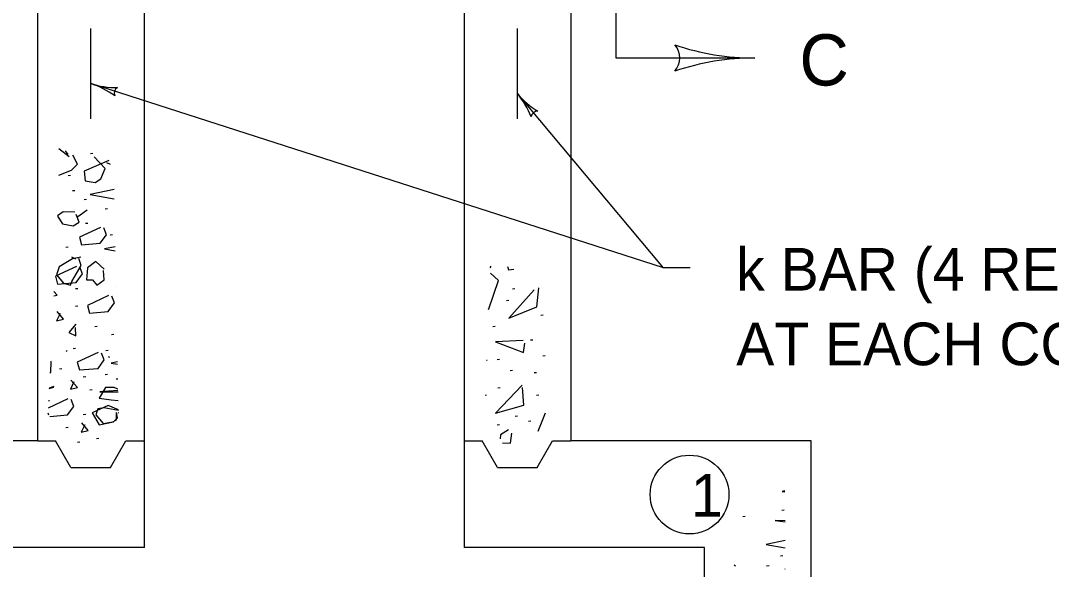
# Model space of a CAD drawing. Extents: x 1000 to 1036.3, y 1000 to 1022.
# Drawn here: x 1010.179 to 1015.01, y 1005.693 to 1008.266 of the extents above; entities that cross this region are included whole.
import ezdxf

# ---------------------------------------------------------------- set-up
doc = ezdxf.new("R2010")
doc.units = 0
doc.layers.add('Level 1', color=7, linetype='Continuous')
doc.layers.add('Level 5', color=7, linetype='Continuous')

msp = doc.modelspace()

# ---------------------------------------------------------------- linework, layer by layer
at = {"layer": 'Level 1'}
for p, q in [((1010.2597, 1006.2949), (1010.2597, 1010.1699)), ((1012.7597, 1006.2949), (1012.7597, 1009.6074)), ((1010.7597, 1005.7949), (1010.7597, 1009.4194)), ((1012.2597, 1005.7949), (1012.2597, 1009.4194)), ((1012.9703, 1008.0902), (1012.9703, 1008.4216)), ((1010.5072, 1007.8051), (1010.5072, 1008.2293)), ((1012.5072, 1007.8051), (1012.5072, 1008.2293)), ((1013.6203, 1008.0902), (1012.9703, 1008.0902)), ((1013.1917, 1007.1071), (1010.5072, 1007.9703)), ((1013.1917, 1007.1071), (1012.5072, 1007.9232)), ((1013.3167, 1007.1071), (1013.1917, 1007.1071)), ((1010.2597, 1006.2949), (1009.1347, 1006.2949)), ((1010.2587, 1006.2949), (1010.2597, 1006.2949)), ((1010.2597, 1006.2949), (1010.3418, 1006.2949)), ((1010.414, 1006.1699), (1010.3418, 1006.2949)), ((1010.6003, 1006.1699), (1010.6725, 1006.2949)), ((1010.6725, 1006.2949), (1010.7585, 1006.2949)), ((1012.2587, 1006.2949), (1012.2597, 1006.2949)), ((1012.2597, 1006.2949), (1012.3418, 1006.2949)), ((1012.414, 1006.1699), (1012.3418, 1006.2949)), ((1012.6003, 1006.1699), (1012.6725, 1006.2949)), ((1012.6725, 1006.2949), (1012.7585, 1006.2949)), ((1013.8847, 1006.2949), (1012.7597, 1006.2949)), ((1013.8847, 1001.3574), (1013.8847, 1006.2949)), ((1010.414, 1006.1699), (1010.6003, 1006.1699)), ((1012.414, 1006.1699), (1012.6003, 1006.1699)), ((1010.7597, 1005.7949), (1009.6347, 1005.7949)), ((1013.3847, 1005.7949), (1012.2597, 1005.7949)), ((1013.3847, 1002.2117), (1013.3847, 1005.7949))]:
    msp.add_line(p, q, dxfattribs=at)
msp.add_circle((1013.3145, 1006.0435), 0.1847, dxfattribs=at)
for centre, radius, start, end in [((1013.1747, 1008.0903), 0.0938, 318.7746, 40.8913), ((1013.6203, 1009.262), 1.1719, 251.3472, 269.9939), ((1013.6203, 1006.9183), 1.1719, 90, 108.6688), ((1013.6203, 1006.9183), 1.1719, 89.9878, 90), ((1010.6268, 1008.3425), 0.3909, 252.1616, 252.1739), ((1010.6268, 1008.3425), 0.3909, 252.1739, 270.8426), ((1010.3874, 1007.5982), 0.3909, 53.521, 72.1677), ((1010.6486, 1007.9248), 0.0313, 120.9485, 203.0652), ((1012.8067, 1008.1744), 0.3909, 219.9887, 238.6574), ((1012.8067, 1008.1744), 0.3909, 219.9764, 219.9887), ((1012.2076, 1007.6719), 0.3909, 21.3358, 39.9825), ((1012.6026, 1007.8092), 0.0313, 88.7633, 170.88)]:
    msp.add_arc(centre, radius, start, end, dxfattribs=at)
at = {"layer": 'Level 5'}
for points in [[(1010.4055, 1007.6265), (1010.3575, 1007.6643)], [(1010.3875, 1007.6556), (1010.4, 1007.6376)], [(1010.4457, 1007.5932), (1010.4235, 1007.6348)], [(1010.5928, 1007.6098), (1010.4763, 1007.5599), (1010.4818, 1007.5141), (1010.5275, 1007.5072), (1010.5553, 1007.5238), (1010.5747, 1007.5723), (1010.5235, 1007.6265)], [(1010.5177, 1007.6418), (1010.5065, 1007.6403)], [(1010.5817, 1007.6001), (1010.5983, 1007.5932)], [(1010.3575, 1007.5413), (1010.4167, 1007.5641)], [(1010.4167, 1007.5641), (1010.4457, 1007.5932)], [(1010.4122, 1007.5396), (1010.401, 1007.5383)], [(1010.4325, 1007.4682), (1010.4215, 1007.4668)], [(1010.617, 1007.4735), (1010.504, 1007.4503)], [(1010.487, 1007.4273), (1010.476, 1007.4259)], [(1010.504, 1007.4503), (1010.6178, 1007.4301)], [(1010.3778, 1007.3685), (1010.3522, 1007.3495)], [(1010.4333, 1007.3671), (1010.3778, 1007.3685)], [(1010.4527, 1007.3213), (1010.4388, 1007.356)], [(1010.4472, 1007.3477), (1010.4902, 1007.3782)], [(1010.5857, 1007.3831), (1010.5747, 1007.3817)], [(1010.3522, 1007.3482), (1010.375, 1007.313)], [(1010.375, 1007.313), (1010.425, 1007.3033)], [(1010.425, 1007.3033), (1010.4527, 1007.3213)], [(1010.4938, 1007.315), (1010.4827, 1007.3136)], [(1010.553, 1007.2963), (1010.4545, 1007.2504), (1010.4642, 1007.2144), (1010.5517, 1007.2213), (1010.5808, 1007.2616), (1010.5683, 1007.2934)], [(1010.6095, 1007.2605), (1010.5985, 1007.2592)], [(1010.402, 1007.2027), (1010.3908, 1007.2013)], [(1010.6222, 1007.2053), (1010.5722, 1007.195)], [(1010.5722, 1007.195), (1010.6225, 1007.186)], [(1010.461, 1007.1563), (1010.4222, 1007.1493), (1010.3598, 1007.1105), (1010.3473, 1007.0731), (1010.3792, 1007.0343), (1010.4125, 1007.0259), (1010.4193, 1007.0426), (1010.4623, 1007.1174), (1010.4513, 1007.1508)], [(1010.4167, 1007.1577), (1010.436, 1007.1493)], [(1010.5705, 1007.1008), (1010.5317, 1007.1368), (1010.4928, 1007.1063), (1010.4873, 1007.0495), (1010.5152, 1007.0509), (1010.5358, 1007.0259), (1010.5705, 1007.0495), (1010.5665, 1007.0938)], [(1012.3835, 1007.1144), (1012.3777, 1007.1067)], [(1012.4612, 1007.1133), (1012.4653, 1007.0976)], [(1010.4407, 1007.1124), (1010.3422, 1007.0667), (1010.352, 1007.0306), (1010.4393, 1007.0376), (1010.4685, 1007.0778), (1010.456, 1007.1097)], [(1012.4182, 1007.0465), (1012.3808, 1007.0812)], [(1012.4653, 1007.0976), (1012.4913, 1007.0996)], [(1010.6257, 1007.0175), (1010.6257, 1007.0175)], [(1012.3738, 1006.9147), (1012.4182, 1007.0465)], [(1010.3337, 1006.9748), (1010.3497, 1006.9788)], [(1010.3497, 1006.9788), (1010.3347, 1006.9958)], [(1010.4462, 1007.0087), (1010.4352, 1007.0073)], [(1010.5905, 1006.9763), (1010.492, 1006.9306), (1010.5017, 1006.8945), (1010.589, 1006.9014), (1010.6182, 1006.9417), (1010.6057, 1006.9735)], [(1012.586, 1007.0035), (1012.4667, 1006.8703), (1012.5985, 1006.923), (1012.6082, 1007.0132)], [(1012.495, 1007.0076), (1012.4838, 1007.0063)], [(1010.4462, 1006.927), (1010.4352, 1006.9257)], [(1012.4677, 1006.9532), (1012.4567, 1006.9518)], [(1010.3637, 1006.8929), (1010.347, 1006.8583), (1010.3803, 1006.8665), (1010.3498, 1006.9012)], [(1012.3707, 1006.9131), (1012.3738, 1006.9147)], [(1012.6277, 1006.8851), (1012.6165, 1006.8837)], [(1010.4375, 1006.8428), (1010.4042, 1006.804), (1010.4375, 1006.7873), (1010.436, 1006.8262)], [(1010.538, 1006.8318), (1010.527, 1006.8303)], [(1012.403, 1006.8307), (1012.392, 1006.8293)], [(1010.6163, 1006.7943), (1010.6052, 1006.7929)], [(1010.436, 1006.7283), (1010.4248, 1006.7268)], [(1012.5347, 1006.7655), (1012.4043, 1006.7599), (1012.5362, 1006.71), (1012.5417, 1006.753)], [(1012.58, 1006.768), (1012.5688, 1006.7666)], [(1010.3972, 1006.7186), (1010.3917, 1006.7144)], [(1010.5428, 1006.7095), (1010.4443, 1006.6637), (1010.454, 1006.6277), (1010.5415, 1006.6346), (1010.5705, 1006.6748), (1010.558, 1006.7067)], [(1010.5892, 1006.7181), (1010.578, 1006.7167)], [(1010.597, 1006.6867), (1010.5913, 1006.6894)], [(1012.6378, 1006.6931), (1012.6268, 1006.6918)], [(1010.322, 1006.6666), (1010.3183, 1006.6658)], [(1010.3207, 1006.6153), (1010.322, 1006.668)], [(1010.3713, 1006.6329), (1010.3602, 1006.6316)], [(1010.6325, 1006.6655), (1010.6027, 1006.6593)], [(1010.6027, 1006.6593), (1010.6327, 1006.6541)], [(1012.3657, 1006.6727), (1012.3622, 1006.6723)], [(1012.4235, 1006.6761), (1012.4123, 1006.6748)], [(1010.316, 1006.6163), (1010.3207, 1006.6153)], [(1010.4837, 1006.5955), (1010.4725, 1006.5942)], [(1010.5857, 1006.6058), (1010.5747, 1006.6043)], [(1010.634, 1006.585), (1010.6257, 1006.5839)], [(1012.4847, 1006.6251), (1012.4737, 1006.6237)], [(1012.597, 1006.6148), (1012.586, 1006.6134)], [(1010.3122, 1006.5403), (1010.3348, 1006.5466)], [(1010.3348, 1006.5493), (1010.3123, 1006.5427)], [(1010.4283, 1006.5716), (1010.4117, 1006.5369), (1010.445, 1006.5453), (1010.4145, 1006.5799)], [(1010.5143, 1006.5343), (1010.5032, 1006.5328)], [(1010.5762, 1006.5452), (1010.547, 1006.4953)], [(1010.6177, 1006.5452), (1010.5762, 1006.5452)], [(1010.635, 1006.5373), (1010.6177, 1006.5452)], [(1012.5292, 1006.5561), (1012.4043, 1006.4243), (1012.5375, 1006.4618), (1012.5305, 1006.5449)], [(1012.4268, 1006.5433), (1012.4158, 1006.542)], [(1010.3998, 1006.4917), (1010.3077, 1006.4488)], [(1010.4277, 1006.457), (1010.4152, 1006.4889)], [(1010.547, 1006.4953), (1010.6025, 1006.4883)], [(1010.635, 1006.5317), (1010.5498, 1006.5244)], [(1010.5498, 1006.5244), (1010.6352, 1006.5244)], [(1010.6025, 1006.4883), (1010.636, 1006.4843)], [(1012.3622, 1006.5093), (1012.3562, 1006.5086)], [(1012.6072, 1006.5093), (1012.5962, 1006.5079)], [(1010.3135, 1006.4833), (1010.3093, 1006.4828)], [(1010.3985, 1006.4168), (1010.4277, 1006.457)], [(1010.5887, 1006.4606), (1010.5137, 1006.4273)], [(1010.54, 1006.4453), (1010.5317, 1006.4176)], [(1010.5692, 1006.4495), (1010.54, 1006.4453)], [(1010.6368, 1006.4368), (1010.5692, 1006.4495)], [(1010.6368, 1006.4403), (1010.5887, 1006.4606)], [(1010.3067, 1006.4268), (1010.309, 1006.4179)], [(1010.315, 1006.4102), (1010.3985, 1006.4168)], [(1010.4837, 1006.4186), (1010.4725, 1006.4172)], [(1010.5137, 1006.4273), (1010.547, 1006.3704)], [(1010.5317, 1006.4176), (1010.565, 1006.376)], [(1010.6108, 1006.3843), (1010.6275, 1006.394)], [(1010.6135, 1006.3843), (1010.633, 1006.4038)], [(1010.633, 1006.4038), (1010.6275, 1006.4287)], [(1010.6275, 1006.394), (1010.6275, 1006.4287)], [(1010.6343, 1006.4287), (1010.6372, 1006.4267)], [(1012.5085, 1006.4107), (1012.4975, 1006.4093)], [(1012.6377, 1006.4252), (1012.6027, 1006.3389)], [(1010.402, 1006.3573), (1010.3908, 1006.3559)], [(1010.4793, 1006.3708), (1010.4627, 1006.3362), (1010.496, 1006.3444), (1010.4655, 1006.3791)], [(1010.547, 1006.3704), (1010.6135, 1006.3843)], [(1010.565, 1006.376), (1010.6108, 1006.3843)], [(1012.4235, 1006.3698), (1012.4123, 1006.3684)], [(1012.4653, 1006.3466), (1012.4278, 1006.323)], [(1012.5698, 1006.3868), (1012.5587, 1006.3854)], [(1010.5448, 1006.3063), (1010.5338, 1006.3048)], [(1012.4278, 1006.323), (1012.4273, 1006.3052)], [(1012.475, 1006.2842), (1012.482, 1006.3313)], [(1010.4563, 1006.2893), (1010.4453, 1006.2878)], [(1012.438, 1006.2864), (1012.475, 1006.2842)], [(1013.7613, 1006.0612), (1013.748, 1006.0584)], [(1013.748, 1006.0584), (1013.7613, 1006.056)], [(1013.7583, 1005.9708), (1013.7472, 1005.9694)], [(1013.5755, 1005.9402), (1013.5645, 1005.9388)], [(1013.7618, 1005.9196), (1013.7152, 1005.9226)], [(1013.7152, 1005.9226), (1013.7618, 1005.9159)], [(1013.7622, 1005.8283), (1013.6732, 1005.81)], [(1013.6732, 1005.81), (1013.7623, 1005.7942)], [(1013.5298, 1005.7076), (1013.5228, 1005.7131)], [(1013.7515, 1005.7564), (1013.7403, 1005.755)], [(1013.6868, 1005.7088), (1013.6757, 1005.7074)], [(1013.7627, 1005.6939), (1013.7608, 1005.6938)]]:
    msp.add_lwpolyline(points, dxfattribs=at)

# ---------------------------------------------------------------- texts
at = {"layer": 'Level 1'}
for s, height, p in [('C', 0.24, (1013.8292, 1007.9613)), ("k BAR (4 REQ'D. ONE", 0.2, (1013.5333, 1006.9997)), ('AT EACH CORNER).', 0.2, (1013.5333, 1006.6497)), ('1', 0.2, (1013.3208, 1005.9403))]:
    msp.add_text(s, height=height, dxfattribs=at).set_placement(p)

doc.saveas('drawing.dxf')
